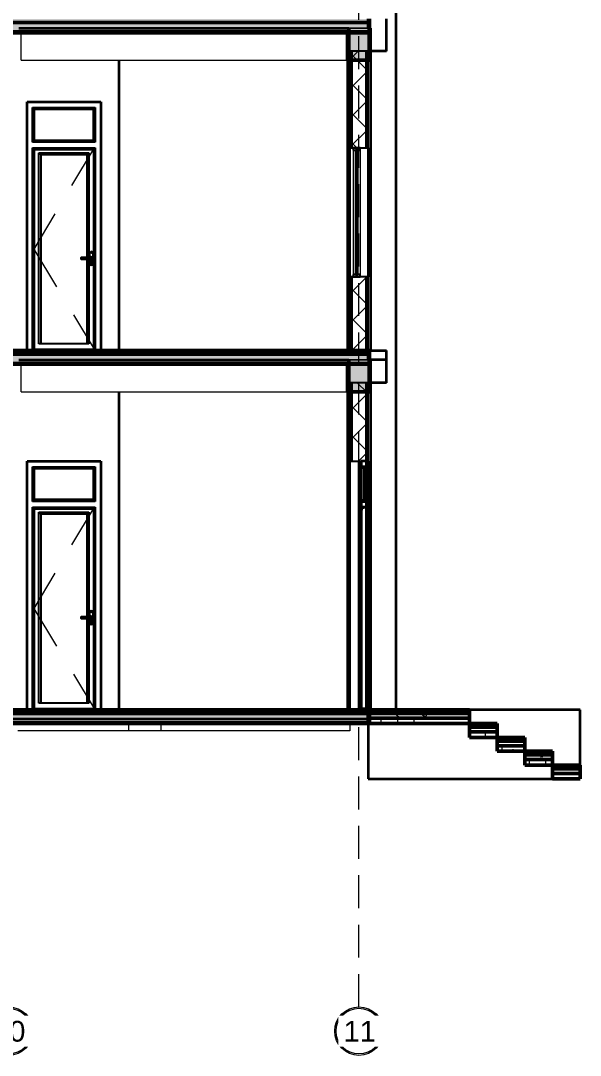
# Model space of a CAD drawing. Header units: millimetres. Extents: x -31177 to 43935, y -145912 to 20306.
# Drawn here: x 33481 to 39550, y -38751 to -27520 of the extents above; entities that cross this region are included whole.
import ezdxf

# ---------------------------------------------------------------- set-up
doc = ezdxf.new("R2010")
doc.units = ezdxf.units.MM
doc.linetypes.add('Centre', pattern=[2381.25, 476.25, -357.1875, 1190.625, -357.1875])
doc.linetypes.add('Hidden', pattern=[535.78125, 357.1875, -178.59375])
for name, color, linetype, lineweight in [('A-DOOR', 2, 'Continuous', 25), ('A-FLOR', 7, 'Continuous', 18), ('A-FLOR-MCUT', 7, 'Continuous', 50), ('A-FLOR-PATT', 8, 'Continuous', 50), ('A-GLAZ', 4, 'Continuous', 25), ('A-WALL', 7, 'Continuous', 35), ('A-WALL-PATT', 8, 'Continuous', 25), ('S-BEAM', 7, 'Continuous', 18), ('S-COLS', 7, 'Continuous', 35), ('S-FNDN', 7, 'Continuous', 18), ('S-GRID', 1, 'Continuous', 9), ('S-GRID-IDEN', 1, 'Continuous', 9)]:
    doc.layers.add(name, color=color, linetype=linetype, lineweight=lineweight)
doc.styles.add('Arial_1', font='arial.ttf', dxfattribs={"height": 225})
pattern_1 = [(0, (4470.77, -29654.615), (304.8, 76.2), [25.146, -203.454, 25.146, -203.454, -1219.2]), (0, (4470.77, -29654.615), (304.8, 76.2), [-457.2, 25.146, -432.054, 25.146, -203.454, -533.4]), (0, (4470.77, -29654.615), (304.8, 76.2), [-1143, 25.146, -127.254, 25.146, -355.854]), (120, (4585.07, -29616.515), (-218.39114, 225.86454), [25.146, -203.454, 25.146, -203.454, -1219.2]), (120, (4585.07, -29616.515), (-218.39114, 225.86454), [-457.2, 25.146, -432.054, 25.146, -203.454, -533.4]), (120, (4585.07, -29616.515), (-218.39114, 225.86454), [-1143, 25.146, -127.254, 25.146, -355.854]), (240, (4623.17, -29464.115), (-86.40886, -302.06454), [25.146, -203.454, 25.146, -203.454, -1219.2]), (240, (4623.17, -29464.115), (-86.40886, -302.06454), [-457.2, 25.146, -432.054, 25.146, -203.454, -533.4]), (240, (4623.17, -29464.115), (-86.40886, -302.06454), [-1143, 25.146, -127.254, 25.146, -355.854])]
pattern_2 = [(45, (4470.77, -29654.62), (-159.099, 159.099), []), (135, (4470.77, -29654.62), (-159.099, -159.099), [])]
pattern_3 = [(0, (4470.77, -29654.6), (476.25, 476.25), [476.25, -476.25]), (0, (4470.77, -29476), (476.25, 476.25), [476.25, -476.25]), (0, (4470.77, -29297.43), (476.25, 476.25), [476.25, -476.25]), (90, (4530.3, -29237.9), (-476.25, 476.25), [476.25, -476.25]), (90, (4708.9, -29237.9), (-476.25, 476.25), [476.25, -476.25]), (90, (4887.5, -29237.9), (-476.25, 476.25), [476.25, -476.25])]
pattern_4 = [(50, (4470.77, -29654.6), (546.5526, -47.8174), [57.15, -628.65]), (355, (4470.77, -29654.6), (-105.728, 573.17), [45.72, -502.92]), (100.451, (4516.3, -29658.6), (440.8275, 525.35), [48.57, -534.27]), (46.184, (4470.8, -29502.2), (813.237, -126.128), [85.725, -942.975]), (96.636, (4538.5, -29512.7), (712.207, 742.283), [72.855, -801.405]), (351.184, (4470.8, -29502.2), (712.215, 742.276), [68.58, -754.38]), (21, (4546.97, -29540.3), (454.8433, -306.796), [57.15, -628.65]), (326, (4546.97, -29540.3), (185.406, 552.564), [45.72, -502.92]), (71.451, (4584.87, -29565.9), (640.251, 245.764), [48.57, -534.27]), (37.5, (4470.77, -29654.62), (9.2664, 253.665), [25.146, -471.678, 25.146, -485.394, -504.825]), (37.5, (4470.77, -29654.62), (9.2664, 253.665), [-1007.364, 25.146, -479.679]), (7.5, (4470.77, -29654.62), (200.4594, 300.5414), [25.146, -265.938, 25.146, -460.248, -192.405]), (7.5, (4470.77, -29654.62), (200.4594, 300.5414), [-776.478, 25.146, -167.259]), (327.5, (4300.84, -29654.62), (406.7728, -17.1864), [25.146, -165.354, 25.146, -569.214, -788.67]), (327.5, (4300.84, -29654.62), (406.7728, -17.1864), [-784.86, 25.146, -763.524]), (317.5, (4224.64, -29654.6), (444.388, 76.2803), [25.146, -222.504, 25.146, -369.57, -560.07]), (317.5, (4224.64, -29654.6), (444.388, 76.2803), [-642.366, 25.146, -534.924])]

# ---------------------------------------------------------------- blocks, each defined once
blk = doc.blocks.new('CỬA 1 CÁNH EROWINDOW_có ô chết_ - D5_800x2200-2361260-MẶT CẮT 2-2')
at = {"layer": 'A-DOOR'}
for p, q in [((33611, 2639), (34289, 2639)), ((33611, 2639), (33631, 2619)), ((33611, 2261), (33611, 2639)), ((33611, 2639), (34289, 2639)), ((33611, 2261), (33611, 2639)), ((33631, 2281), (33631, 2619)), ((33631, 2619), (34269, 2619)), ((34269, 2619), (34289, 2639)), ((34269, 2281), (34269, 2619)), ((34289, 2639), (34289, 2261)), ((34289, 2639), (34289, 2261)), ((33611, 2261), (33631, 2281)), ((34289, 2261), (33611, 2261)), ((34289, 2261), (33611, 2261)), ((34269, 2281), (33631, 2281)), ((34289, 2261), (34269, 2281)), ((33611, 2200), (34289, 2200)), ((33611, 2200), (33631, 2180)), ((33611, 0), (33611, 2200)), ((33611, 2200), (34289, 2200)), ((33611, 0), (33611, 2200)), ((33631, 2180), (34269, 2180)), ((33631, 0), (33631, 2180)), ((33679, 2144), (34221, 2144)), ((33679, 2144), (33699, 2124)), ((33679, 71), (33679, 2144)), ((33679, 2144), (34221, 2144)), ((33679, 71), (33679, 2144)), ((34221, 2144), (34201, 2124)), ((34221, 2144), (34221, 1013)), ((34221, 2144), (34221, 1013)), ((34289, 2200), (34269, 2180)), ((34269, 2180), (34269, 0)), ((34289, 2200), (34289, 0)), ((34289, 2200), (34289, 0)), ((34201, 2124), (33699, 2124)), ((33699, 2124), (33699, 71)), ((34201, 1008), (34201, 2124)), ((34221, 1013), (34211, 1008)), ((34247, 1013), (34221, 1013)), ((34227, 1055), (34227, 1013)), ((34267, 945), (34267, 1055)), ((34211, 1008), (34141, 1008)), ((34212, 1004), (34141, 1004)), ((34141, 996), (34212, 996)), ((34141, 992), (34211, 992)), ((34201, 71), (34201, 992)), ((34211, 992), (34221, 987)), ((34222, 1009), (34212, 1004)), ((34212, 996), (34222, 991)), ((34221, 987), (34247, 987)), ((34221, 987), (34221, 71)), ((34221, 987), (34221, 71)), ((34247, 1009), (34222, 1009)), ((34222, 991), (34247, 991)), ((34227, 987), (34227, 945)), ((34243, 960), (34243, 971)), ((34244, 953), (34244, 958)), ((34244, 958), (34244, 953)), ((34245, 973), (34249, 973)), ((34250, 958), (34250, 953)), ((34250, 953), (34250, 958)), ((34251, 971), (34251, 960)), ((33631, 15), (34269, 15)), ((34221, 71), (33679, 71))]:
    blk.add_line(p, q, dxfattribs=at)
at = {"layer": 'A-DOOR', "linetype": 'Centre', "lineweight": 18}
for p, q in [((34277, 2200), (33623, 1100)), ((33623, 1100), (34277, 15))]:
    blk.add_line(p, q, dxfattribs=at)
at = {"layer": 'A-DOOR', "flags": 128}
for points in [[(34247, 987), (34248, 987), (34248, 987), (34249, 987), (34249, 987), (34250, 987), (34250, 987), (34251, 988), (34251, 988), (34252, 988), (34252, 988), (34253, 988), (34253, 988), (34253, 989), (34254, 989), (34254, 989), (34255, 990), (34255, 990), (34256, 990), (34256, 991), (34256, 991), (34257, 991), (34257, 992), (34257, 992), (34258, 993), (34258, 993), (34258, 993), (34258, 994), (34259, 994), (34259, 995), (34259, 995), (34259, 996), (34259, 996), (34260, 997), (34260, 997), (34260, 998), (34260, 998), (34260, 999), (34260, 999), (34260, 1000), (34260, 1000), (34260, 1001), (34260, 1001), (34260, 1002), (34260, 1002), (34260, 1003), (34260, 1003), (34259, 1004), (34259, 1004), (34259, 1005), (34259, 1005), (34259, 1006), (34258, 1006), (34258, 1007), (34258, 1007), (34258, 1008), (34257, 1008), (34257, 1008), (34257, 1009), (34256, 1009), (34256, 1010), (34255, 1010), (34255, 1010), (34255, 1011), (34254, 1011), (34254, 1011), (34253, 1011), (34253, 1012), (34252, 1012), (34252, 1012), (34251, 1012), (34251, 1012), (34250, 1013), (34250, 1013), (34249, 1013), (34249, 1013), (34248, 1013), (34248, 1013), (34247, 1013), (34247, 1013)], [(34141, 1008), (34141, 1008), (34140, 1008), (34140, 1008), (34140, 1008), (34139, 1008), (34139, 1008), (34139, 1008), (34138, 1008), (34138, 1007), (34138, 1007), (34138, 1007), (34137, 1007), (34137, 1007), (34137, 1007), (34136, 1007), (34136, 1006), (34136, 1006), (34136, 1006), (34135, 1006), (34135, 1006), (34135, 1005), (34135, 1005), (34135, 1005), (34134, 1005), (34134, 1004), (34134, 1004), (34134, 1004), (34134, 1003), (34134, 1003), (34134, 1003), (34133, 1003), (34133, 1002), (34133, 1002), (34133, 1002), (34133, 1001), (34133, 1001), (34133, 1001), (34133, 1000), (34133, 1000), (34133, 1000), (34133, 999), (34133, 999), (34133, 999), (34133, 998), (34133, 998), (34133, 998), (34133, 998), (34133, 997), (34134, 997), (34134, 997), (34134, 996), (34134, 996), (34134, 996), (34134, 996), (34135, 995), (34135, 995), (34135, 995), (34135, 995), (34135, 994), (34136, 994), (34136, 994), (34136, 994), (34136, 993), (34137, 993), (34137, 993), (34137, 993), (34137, 993), (34138, 993), (34138, 993), (34138, 992), (34139, 992), (34139, 992), (34139, 992), (34140, 992), (34140, 992), (34140, 992), (34141, 992), (34141, 992), (34141, 992)]]:
    blk.add_lwpolyline(points, dxfattribs=at)
at = {"layer": 'A-DOOR'}
for centre, radius, start, end in [((34247, 1055), 20, 0, 180), ((34247, 1000), 15, 0, 120.3216), ((34247, 1000), 15, 105, 110.0431), ((34247, 1063), 3, 360, 180), ((34247, 1063), 3, 180, 0), ((34247, 1000), 15, 90, 95.2302), ((34247, 1000), 15, 75.2401, 80.3895), ((34247, 1000), 15, 60, 65.5028), ((34247, 1000), 15, 45, 50.5307), ((34141, 1000), 3.66, 90, 270), ((34247, 945), 20, 180, 360), ((34247, 1000), 15, 239.6784, 0), ((34247, 1000), 15, 249.9569, 255), ((34245, 971), 2.04, 90, 180), ((34244, 960), 1.99, 180, 268.9596), ((34244, 960), 1.99, 224.4798, 268.9596), ((34247, 1000), 3.02, 0, 180), ((34247, 1000), 3.02, 135, 150), ((34247, 1000), 3.02, 180, 0), ((34247, 1000), 3.02, 210, 225), ((34247, 953), 2.5, 180, 0), ((34247, 938), 3, 0, 180), ((34247, 938), 3, 180, 0), ((34247, 1000), 15, 264.7698, 270), ((34247, 1000), 8.66, 270, 90), ((34249, 971), 2.04, 0, 90), ((34247, 1000), 15, 279.6105, 284.7599), ((34250, 960), 1.99, 271.0404, 0), ((34250, 960), 1.99, 271.0404, 315.5202), ((34247, 1000), 15, 294.4972, 300), ((34247, 1000), 15, 309.4693, 315)]:
    blk.add_arc(centre, radius, start, end, dxfattribs=at)
for points in [[(34222, 1009), (34222, 1009), (34222, 1010), (34222, 1011), (34221, 1013), (34221, 1013), (34221, 1013)], [(34212, 1004), (34212, 1004), (34212, 1005), (34212, 1006), (34211, 1008), (34211, 1008), (34211, 1008)], [(34212, 996), (34212, 996), (34212, 995), (34212, 994), (34211, 992), (34211, 992), (34211, 992)], [(34222, 991), (34222, 991), (34222, 990), (34222, 989), (34221, 987), (34221, 987), (34221, 987)]]:
    blk.add_open_spline(points, degree=3, knots=[0, 0, 0, 0, 0.166667, 0.333333, 0.666667, 1, 1, 1, 1], dxfattribs=at)
blk = doc.blocks.new('M_Concrete-Rectangular-Column - COT250X400-V4-MẶT CẮT 2-2')
at = {"layer": 'S-COLS'}
for p, q in [((37025, 3750), (37025, 0)), ((37265, 3800), (37275, 3800)), ((37275, 3800), (37275, 0))]:
    blk.add_line(p, q, dxfattribs=at)
blk = doc.blocks.new('CỬA 1 CÁNH EROWINDOW_có ô chết_ - D5_800x2200-V7-MẶT CẮT 2-2')
at = {"layer": 'A-DOOR'}
for p, q in [((33611, 6539), (34289, 6539)), ((33611, 6539), (33631, 6519)), ((33611, 6161), (33611, 6539)), ((33611, 6539), (34289, 6539)), ((33611, 6161), (33611, 6539)), ((33631, 6181), (33631, 6519)), ((33631, 6519), (34269, 6519)), ((34269, 6519), (34289, 6539)), ((34269, 6181), (34269, 6519)), ((34289, 6539), (34289, 6161)), ((34289, 6539), (34289, 6161)), ((33611, 6161), (33631, 6181)), ((34269, 6181), (33631, 6181)), ((34289, 6161), (34269, 6181)), ((34289, 6161), (33611, 6161)), ((34289, 6161), (33611, 6161)), ((33611, 6100), (34289, 6100)), ((33611, 6100), (33631, 6080)), ((33611, 3900), (33611, 6100)), ((33611, 6100), (34289, 6100)), ((33611, 3900), (33611, 6100)), ((33631, 6080), (34269, 6080)), ((33631, 3900), (33631, 6080)), ((34289, 6100), (34269, 6080)), ((34269, 6080), (34269, 3900)), ((34289, 6100), (34289, 3900)), ((34289, 6100), (34289, 3900)), ((33679, 6044), (34221, 6044)), ((33679, 6044), (33699, 6024)), ((33679, 3971), (33679, 6044)), ((33679, 6044), (34221, 6044)), ((33679, 3971), (33679, 6044)), ((34201, 6024), (33699, 6024)), ((33699, 6024), (33699, 3971)), ((34221, 6044), (34201, 6024)), ((34201, 4908), (34201, 6024)), ((34221, 6044), (34221, 4913)), ((34221, 6044), (34221, 4913)), ((34227, 4955), (34227, 4913)), ((34267, 4845), (34267, 4955)), ((34211, 4908), (34141, 4908)), ((34212, 4904), (34141, 4904)), ((34141, 4896), (34212, 4896)), ((34141, 4892), (34211, 4892)), ((34201, 3971), (34201, 4892)), ((34221, 4913), (34211, 4908)), ((34211, 4892), (34221, 4887)), ((34222, 4909), (34212, 4904)), ((34212, 4896), (34222, 4891)), ((34247, 4913), (34221, 4913)), ((34221, 4887), (34247, 4887)), ((34221, 4887), (34221, 3971)), ((34221, 4887), (34221, 3971)), ((34247, 4909), (34222, 4909)), ((34222, 4891), (34247, 4891)), ((34227, 4887), (34227, 4845)), ((34243, 4860), (34243, 4871)), ((34244, 4853), (34244, 4858)), ((34244, 4858), (34244, 4853)), ((34245, 4873), (34249, 4873)), ((34250, 4858), (34250, 4853)), ((34250, 4853), (34250, 4858)), ((34251, 4871), (34251, 4860)), ((34221, 3971), (33679, 3971)), ((33631, 3915), (34269, 3915))]:
    blk.add_line(p, q, dxfattribs=at)
at = {"layer": 'A-DOOR', "linetype": 'Centre', "lineweight": 18}
for p, q in [((34277, 6100), (33623, 5000)), ((33623, 5000), (34277, 3915))]:
    blk.add_line(p, q, dxfattribs=at)
at = {"layer": 'A-DOOR', "flags": 128}
for points in [[(34141, 4908), (34141, 4908), (34140, 4908), (34140, 4908), (34140, 4908), (34139, 4908), (34139, 4908), (34139, 4908), (34138, 4908), (34138, 4907), (34138, 4907), (34138, 4907), (34137, 4907), (34137, 4907), (34137, 4907), (34136, 4907), (34136, 4906), (34136, 4906), (34136, 4906), (34135, 4906), (34135, 4906), (34135, 4905), (34135, 4905), (34135, 4905), (34134, 4905), (34134, 4904), (34134, 4904), (34134, 4904), (34134, 4903), (34134, 4903), (34134, 4903), (34133, 4903), (34133, 4902), (34133, 4902), (34133, 4902), (34133, 4901), (34133, 4901), (34133, 4901), (34133, 4900), (34133, 4900), (34133, 4900), (34133, 4899), (34133, 4899), (34133, 4899), (34133, 4898), (34133, 4898), (34133, 4898), (34133, 4898), (34133, 4897), (34134, 4897), (34134, 4897), (34134, 4896), (34134, 4896), (34134, 4896), (34134, 4896), (34135, 4895), (34135, 4895), (34135, 4895), (34135, 4895), (34135, 4894), (34136, 4894), (34136, 4894), (34136, 4894), (34136, 4893), (34137, 4893), (34137, 4893), (34137, 4893), (34137, 4893), (34138, 4893), (34138, 4893), (34138, 4892), (34139, 4892), (34139, 4892), (34139, 4892), (34140, 4892), (34140, 4892), (34140, 4892), (34141, 4892), (34141, 4892), (34141, 4892)], [(34247, 4887), (34248, 4887), (34248, 4887), (34249, 4887), (34249, 4887), (34250, 4887), (34250, 4887), (34251, 4888), (34251, 4888), (34252, 4888), (34252, 4888), (34253, 4888), (34253, 4888), (34253, 4889), (34254, 4889), (34254, 4889), (34255, 4890), (34255, 4890), (34256, 4890), (34256, 4891), (34256, 4891), (34257, 4891), (34257, 4892), (34257, 4892), (34258, 4893), (34258, 4893), (34258, 4893), (34258, 4894), (34259, 4894), (34259, 4895), (34259, 4895), (34259, 4896), (34259, 4896), (34260, 4897), (34260, 4897), (34260, 4898), (34260, 4898), (34260, 4899), (34260, 4899), (34260, 4900), (34260, 4900), (34260, 4901), (34260, 4901), (34260, 4902), (34260, 4902), (34260, 4903), (34260, 4903), (34259, 4904), (34259, 4904), (34259, 4905), (34259, 4905), (34259, 4906), (34258, 4906), (34258, 4907), (34258, 4907), (34258, 4908), (34257, 4908), (34257, 4908), (34257, 4909), (34256, 4909), (34256, 4910), (34255, 4910), (34255, 4910), (34255, 4911), (34254, 4911), (34254, 4911), (34253, 4911), (34253, 4912), (34252, 4912), (34252, 4912), (34251, 4912), (34251, 4912), (34250, 4913), (34250, 4913), (34249, 4913), (34249, 4913), (34248, 4913), (34248, 4913), (34247, 4913), (34247, 4913)]]:
    blk.add_lwpolyline(points, dxfattribs=at)
at = {"layer": 'A-DOOR'}
for centre, radius, start, end in [((34247, 4955), 20, 0, 180), ((34247, 4963), 3, 0, 180), ((34247, 4963), 3, 180, 0), ((34141, 4900), 3.66, 90, 270), ((34247, 4845), 20, 180, 360), ((34247, 4900), 15, 0, 120.3216), ((34247, 4900), 15, 239.6784, 0), ((34247, 4900), 15, 105, 110.0431), ((34247, 4900), 15, 249.9569, 254.3336), ((34245, 4871), 2.04, 90, 180), ((34244, 4860), 1.99, 180, 268.9596), ((34244, 4860), 1.99, 224.4798, 268.9596), ((34247, 4900), 3.02, 0, 180), ((34247, 4900), 3.02, 135, 150), ((34247, 4900), 3.02, 180, 0), ((34247, 4900), 3.02, 210, 225), ((34247, 4853), 2.5, 180, 0), ((34247, 4838), 3, 0, 180), ((34247, 4838), 3, 180, 0), ((34247, 4900), 15, 90, 95.2302), ((34247, 4900), 15, 264.7698, 270), ((34247, 4900), 8.66, 270, 90), ((34249, 4871), 2.04, 0, 90), ((34247, 4900), 15, 75.2401, 80.3895), ((34247, 4900), 15, 279.6105, 284.7599), ((34250, 4860), 1.99, 271.0404, 0), ((34250, 4860), 1.99, 271.0404, 315.5202), ((34247, 4900), 15, 60, 65.5028), ((34247, 4900), 15, 294.4972, 300), ((34247, 4900), 15, 45, 50.5307), ((34247, 4900), 15, 309.4693, 315)]:
    blk.add_arc(centre, radius, start, end, dxfattribs=at)
for points in [[(34212, 4904), (34212, 4904), (34212, 4905), (34212, 4906), (34211, 4908), (34211, 4908), (34211, 4908)], [(34212, 4896), (34212, 4896), (34212, 4895), (34212, 4894), (34211, 4892), (34211, 4892), (34211, 4892)], [(34222, 4909), (34222, 4909), (34222, 4910), (34222, 4911), (34221, 4913), (34221, 4913), (34221, 4913)], [(34222, 4891), (34222, 4891), (34222, 4890), (34222, 4889), (34221, 4887), (34221, 4887), (34221, 4887)]]:
    blk.add_open_spline(points, degree=3, knots=[0, 0, 0, 0, 0.166667, 0.333333, 0.666667, 1, 1, 1, 1], dxfattribs=at)
blk = doc.blocks.new('M_Concrete-Rectangular-Column - COT250X350-V18-MẶT CẮT 2-2')
at = {"layer": 'S-COLS'}
for p, q in [((37025, 7350), (37025, 3900)), ((37265, 7400), (37275, 7400)), ((37275, 7400), (37275, 3900)), ((37275, 3900), (37265, 3900))]:
    blk.add_line(p, q, dxfattribs=at)
blk = doc.blocks.new('CỬA 2 CÁNH EROWINDOW_có ô chết_ - D2_1400x2200-2361183-MẶT CẮT 2-2')
at = {"layer": 'A-DOOR', "lineweight": 35}
for p, q in [((37172, 2700), (37172, 2639)), ((37230, 2700), (37172, 2700)), ((37230, 2639), (37230, 2700)), ((37198, 2639), (37172, 2639)), ((37172, 2639), (37198, 2619)), ((37172, 2639), (37230, 2639)), ((37198, 2619), (37198, 2639)), ((37210, 2639), (37198, 2639)), ((37198, 2639), (37198, 2261)), ((37230, 2639), (37210, 2639)), ((37210, 2639), (37210, 2619)), ((37210, 2261), (37210, 2639)), ((37210, 2619), (37220, 2619)), ((37220, 2619), (37230, 2629)), ((37230, 2629), (37230, 2639)), ((37198, 2281), (37172, 2261)), ((37172, 2261), (37198, 2261)), ((37172, 2261), (37172, 2200)), ((37230, 2261), (37172, 2261)), ((37198, 2261), (37198, 2281)), ((37198, 2261), (37210, 2261)), ((37220, 2281), (37210, 2281)), ((37210, 2281), (37210, 2261)), ((37210, 2261), (37230, 2261)), ((37230, 2271), (37220, 2281)), ((37230, 2261), (37230, 2271)), ((37230, 2200), (37230, 2261)), ((37230, 2200), (37172, 2200)), ((37172, 2200), (37172, 15)), ((37192, 2200), (37172, 2200)), ((37172, 2200), (37184, 2180)), ((37172, 2200), (37230, 2200)), ((37184, 2180), (37192, 2180)), ((37192, 2180), (37192, 2200)), ((37230, 15), (37230, 2200)), ((37172, 15), (37230, 15))]:
    blk.add_line(p, q, dxfattribs=at)
at = {"layer": 'A-DOOR'}
for p, q in [((37172, 2261), (37172, 2639)), ((37172, 2261), (37172, 2639)), ((37220, 2281), (37220, 2619)), ((37230, 2271), (37230, 2629)), ((37230, 2220), (37240, 2220)), ((37240, 2220), (37250, 2210)), ((37240, 15), (37240, 2220)), ((37250, 2210), (37250, 15)), ((37253, 2050), (37250, 2050)), ((37253, 2050), (37250, 2050)), ((37253, 2050), (37253, 2040)), ((37253, 2012), (37253, 2040)), ((37250, 2002), (37253, 2002)), ((37250, 2002), (37253, 2002)), ((37253, 2012), (37253, 2002)), ((37253, 1150), (37250, 1150)), ((37253, 1150), (37250, 1150)), ((37253, 1150), (37253, 1140)), ((37253, 1112), (37253, 1140)), ((37250, 1102), (37253, 1102)), ((37250, 1102), (37253, 1102)), ((37256, 1062), (37250, 1062)), ((37253, 1112), (37253, 1102)), ((37256, 1042), (37256, 1062)), ((37256, 1042), (37256, 932)), ((37169, 1008), (37169, 991)), ((37169, 992), (37169, 991)), ((37250, 912), (37256, 912)), ((37262, 1002), (37256, 1002)), ((37256, 972), (37262, 972)), ((37256, 912), (37256, 932)), ((37262, 987), (37262, 1002)), ((37262, 972), (37262, 987)), ((37273, 978), (37273, 995)), ((37273, 978), (37273, 979)), ((37253, 250), (37250, 250)), ((37253, 250), (37250, 250)), ((37253, 250), (37253, 240)), ((37253, 212), (37253, 240)), ((37250, 202), (37253, 202)), ((37250, 202), (37253, 202)), ((37253, 212), (37253, 202)), ((37172, 0), (37172, 15)), ((37172, 0), (37172, 15)), ((37184, 0), (37184, 15)), ((37192, 15), (37192, 0)), ((37240, 15), (37230, 15)), ((37230, 15), (37230, 0)), ((37250, 15), (37240, 15))]:
    blk.add_line(p, q, dxfattribs=at)
for points in [[(37170, 1011), (37171, 1012), (37171, 1012), (37172, 1012)], [(37169, 1009), (37169, 1009), (37169, 1009), (37170, 1010)], [(37170, 989), (37171, 988), (37171, 988), (37172, 988)], [(37262, 996), (37262, 996), (37262, 996), (37262, 997)], [(37263, 998), (37264, 998), (37265, 999), (37267, 1000), (37267, 1000)], [(37263, 976), (37264, 975), (37265, 974), (37267, 974), (37267, 974)], [(37267, 1000), (37268, 1000), (37270, 999), (37271, 998), (37272, 998)], [(37267, 974), (37268, 974), (37270, 974), (37271, 975), (37272, 976)], [(37272, 997), (37273, 996), (37273, 996), (37273, 996)]]:
    blk.add_open_spline(points, degree=3, dxfattribs=at)
blk = doc.blocks.new('CUA SO 2 CANH NHOM KINH O O THOANG - K4-2413349-MẶT CẮT 2-2')
at = {"layer": 'A-GLAZ'}
for p, q in [((37163, 6100), (37087, 6100)), ((37087, 6100), (37087, 6075)), ((37087, 6075), (37163, 6075)), ((37137.5, 6075), (37112.5, 6075)), ((37112.5, 6075), (37112.5, 4725)), ((37137.5, 4725), (37137.5, 6075)), ((37163, 6075), (37163, 6100)), ((37163, 4725), (37087, 4725)), ((37087, 4725), (37087, 4700)), ((37112.5, 4725), (37137.5, 4725)), ((37163, 4700), (37163, 4725)), ((37087, 4700), (37163, 4700))]:
    blk.add_line(p, q, dxfattribs=at)
at = {"layer": 'A-GLAZ', "lineweight": 18}
for p, q in [((37087, 6075), (37087, 4725)), ((37163, 6075), (37163, 4725))]:
    blk.add_line(p, q, dxfattribs=at)
blk = doc.blocks.new('Grid - TRUC  D1-102336-MẶT CẮT 2-2')
at = {"layer": 'S-GRID-IDEN'}
for radius in [263, 248]:
    blk.add_circle((550, -3488), radius, dxfattribs=at)

msp = doc.modelspace()

# ---------------------------------------------------------------- hatches: boundary and pattern name
at = {"layer": 'A-FLOR-PATT', "lineweight": 18}
h = msp.add_hatch(dxfattribs=at)
h.set_pattern_fill('FP_1', color=256, style=0, pattern_type=2)
h.set_pattern_definition(pattern_1)
h.paths.add_polyline_path([(37099.4, -27540), (37262.5, -27540), (37262.5, -27500), (-4038, -27500), (-4038, -27540), (36909.5, -27540)])
h = msp.add_hatch(dxfattribs=at)
h.set_pattern_fill('FP_4', color=256, style=0, pattern_type=2)
h.set_pattern_definition(pattern_4)
h.paths.add_polyline_path([(37099.4, -27640), (37262.5, -27640), (37262.5, -27540), (-4038, -27540), (-4038, -27640), (36909.5, -27640)])
h = msp.add_hatch(dxfattribs=at)
h.set_pattern_fill('FP_3', color=256, style=0, pattern_type=2)
h.set_pattern_definition(pattern_3)
h.paths.add_polyline_path([(37099.4, -27650), (37262.5, -27650), (37262.5, -27640), (-4038, -27640), (-4038, -27650), (36909.5, -27650)])
h = msp.add_hatch(dxfattribs=at)
h.set_pattern_fill('FP_1', color=256, style=0, pattern_type=2)
h.set_pattern_definition(pattern_1)
h.paths.add_polyline_path([(37099.4, -31140), (37262.5, -31140), (37262.5, -31100), (-4038, -31100), (-4038, -31140), (37004.4, -31140)])
h = msp.add_hatch(dxfattribs=at)
h.set_pattern_fill('FP_4', color=256, style=0, pattern_type=2)
h.set_pattern_definition(pattern_4)
h.paths.add_polyline_path([(37099.4, -31240), (37262.5, -31240), (37262.5, -31140), (-4038, -31140), (-4038, -31240), (36909.5, -31240)])
h = msp.add_hatch(dxfattribs=at)
h.set_pattern_fill('FP_3', color=256, style=0, pattern_type=2)
h.set_pattern_definition(pattern_3)
h.paths.add_polyline_path([(37099.4, -31250), (37262.5, -31250), (37262.5, -31240), (-4038, -31240), (-4038, -31250), (36909.5, -31250)])
h = msp.add_hatch(dxfattribs=at)
h.set_pattern_fill('FP_1', color=256, style=0, pattern_type=2)
h.set_pattern_definition(pattern_1)
h.paths.add_polyline_path([(37099.4, -35040), (37262.5, -35040), (37262.5, -35000), (-4038, -35000), (-4038, -35040), (37004.4, -35040)])
h = msp.add_hatch(dxfattribs=at)
h.set_pattern_fill('FP_1', color=256, style=0, pattern_type=2)
h.set_pattern_definition(pattern_1)
h.paths.add_polyline_path([(37250, -35040), (38350, -35040), (38350, -35000), (37250, -35000)])
h = msp.add_hatch(dxfattribs=at)
h.set_pattern_fill('FP_4', color=256, style=0, pattern_type=2)
h.set_pattern_definition(pattern_4)
h.paths.add_polyline_path([(20198, -35140), (37262.5, -35140), (37262.5, -35040), (-4038, -35040), (-4038, -35140), (17159.6, -35140)])
h = msp.add_hatch(dxfattribs=at)
h.set_pattern_fill('FP_3', color=256, style=0, pattern_type=2)
h.set_pattern_definition(pattern_3)
h.paths.add_polyline_path([(36909.5, -35150), (37262.5, -35150), (37262.5, -35140), (-4038, -35140), (-4038, -35150), (35390.2, -35150)])
h = msp.add_hatch(dxfattribs=at)
h.set_pattern_fill('FP_4', color=256, style=0, pattern_type=2)
h.set_pattern_definition(pattern_4)
h.paths.add_polyline_path([(37250, -35090), (38350, -35090), (38350, -35040), (37250, -35040), (37250, -35076.5)])
h = msp.add_hatch(dxfattribs=at)
h.set_pattern_fill('FP_3', color=256, style=0, pattern_type=2)
h.set_pattern_definition(pattern_3)
h.paths.add_polyline_path([(38350, -35150), (38350, -35090), (37250, -35090), (37250, -35150)])
h = msp.add_hatch(dxfattribs=at)
h.set_pattern_fill('FP_1', color=256, style=0, pattern_type=2)
h.set_pattern_definition(pattern_1)
h.paths.add_polyline_path([(38350, -35190), (38650, -35190), (38650, -35150), (38350, -35150)])
h = msp.add_hatch(dxfattribs=at)
h.set_pattern_fill('FP_3', color=256, style=0, pattern_type=2)
h.set_pattern_definition(pattern_3)
h.paths.add_polyline_path([(38350, -35300), (38650, -35300), (38650, -35240), (38350, -35240)])
h = msp.add_hatch(dxfattribs=at)
h.set_pattern_fill('FP_1', color=256, style=0, pattern_type=2)
h.set_pattern_definition(pattern_1)
h.paths.add_polyline_path([(38950, -35340), (38950, -35300), (38650, -35300), (38650, -35340)])
h = msp.add_hatch(dxfattribs=at)
h.set_pattern_fill('FP_3', color=256, style=0, pattern_type=2)
h.set_pattern_definition(pattern_3)
h.paths.add_polyline_path([(38950, -35450), (38950, -35390), (38650, -35390), (38650, -35450)])
h = msp.add_hatch(dxfattribs=at)
h.set_pattern_fill('FP_1', color=256, style=0, pattern_type=2)
h.set_pattern_definition(pattern_1)
h.paths.add_polyline_path([(39250, -35490), (39250, -35450), (38950, -35450), (38950, -35490)])
h = msp.add_hatch(dxfattribs=at)
h.set_pattern_fill('FP_4', color=256, style=0, pattern_type=2)
h.set_pattern_definition(pattern_4)
h.paths.add_polyline_path([(39250, -35540), (39250, -35490), (38950, -35490), (38950, -35540)])
h = msp.add_hatch(dxfattribs=at)
h.set_pattern_fill('FP_3', color=256, style=0, pattern_type=2)
h.set_pattern_definition(pattern_3)
h.paths.add_polyline_path([(39250, -35600), (39250, -35540), (38950, -35540), (38950, -35600)])
at = {"layer": 'A-WALL-PATT', "lineweight": 18}
h = msp.add_hatch(dxfattribs=at)
h.set_pattern_fill('FP_1', color=256, style=0, pattern_type=2)
h.set_pattern_definition(pattern_1)
h.paths.add_polyline_path([(37065, -31100), (37065, -30300), (37050, -30300), (37050, -31100)])
h.paths.add_polyline_path([(37050, -28900), (37065, -28900), (37065, -27850), (37050, -27850), (37050, -28614.3)])
h = msp.add_hatch(dxfattribs=at)
h.set_pattern_fill('FP_2', color=256, style=0, pattern_type=2)
h.set_pattern_definition(pattern_2)
h.paths.add_polyline_path([(37235, -31100), (37235, -30300), (37065, -30300), (37065, -31100), (37099.4, -31100)])
h.paths.add_polyline_path([(37235, -28900), (37235, -27850), (37065, -27850), (37065, -28900), (37099.4, -28900)])
h = msp.add_hatch(dxfattribs=at)
h.set_pattern_fill('FP_1', color=256, style=0, pattern_type=2)
h.set_pattern_definition(pattern_1)
h.paths.add_polyline_path([(37250, -31100), (37250, -30300), (37235, -30300), (37235, -31100)])
h.paths.add_polyline_path([(37235, -28900), (37250, -28900), (37250, -27850), (37235, -27850), (37235, -28614.3)])
h = msp.add_hatch(dxfattribs=at)
h.set_pattern_fill('FP_1', color=256, style=0, pattern_type=2)
h.set_pattern_definition(pattern_1)
h.paths.add_polyline_path([(37065, -32300), (37065, -31450), (37050, -31450), (37050, -32300)])
h = msp.add_hatch(dxfattribs=at)
h.set_pattern_fill('FP_2', color=256, style=0, pattern_type=2)
h.set_pattern_definition(pattern_2)
h.paths.add_polyline_path([(37235, -32300), (37235, -31450), (37065, -31450), (37065, -32300)])
h = msp.add_hatch(dxfattribs=at)
h.set_pattern_fill('FP_1', color=256, style=0, pattern_type=2)
h.set_pattern_definition(pattern_1)
h.paths.add_polyline_path([(37250, -32300), (37250, -31450), (37235, -31450), (37235, -32300)])
at = {"layer": 'S-BEAM'}
for points in [[(37040, -27950), (37260, -27950), (37260, -27600), (37040, -27600), (37040, -27691.1)], [(37250, -31550), (37260, -31550), (37260, -31200), (37040, -31200), (37040, -31550)]]:
    msp.add_hatch(color=8, dxfattribs=at).paths.add_polyline_path(points)

# ---------------------------------------------------------------- linework, layer by layer
at = {"layer": 'A-FLOR', "lineweight": 50}
for p, q in [((37262.5, -27650), (37262.5, -27500)), ((-4038, -27650), (37262.5, -27650)), ((37262.5, -31100), (-4038, -31100)), ((37262.5, -31250), (37262.5, -31100)), ((-4038, -31250), (37262.5, -31250)), ((38350, -35000), (-4038, -35000)), ((37250, -35000), (37250, -35150)), ((37262.5, -35150), (37262.5, -35000)), ((38350, -35300), (38350, -35000)), ((-4038, -35150), (38650, -35150)), ((38650, -35150), (38650, -35450)), ((38350, -35300), (38950, -35300)), ((38950, -35300), (38950, -35600)), ((39250, -35450), (38650, -35450)), ((39250, -35450), (39250, -35750)), ((38950, -35600), (39550, -35600)), ((39550, -35750), (39550, -35600)), ((39250, -35750), (39550, -35750))]:
    msp.add_line(p, q, dxfattribs=at)
at = {"layer": 'A-FLOR'}
for p, q in [((37025, -27730), (37012.3, -27730)), ((37264.5, -27650), (37262.5, -27650)), ((37262.5, -31100), (37264.5, -31100)), ((37025, -31330), (37012.3, -31330)), ((37264.5, -31250), (37262.5, -31250)), ((34650, -35150), (34650, -35230)), ((35000, -35150), (35000, -35230)), ((37050, -35150), (37050, -35230)), ((37050, -35230), (33450, -35230))]:
    msp.add_line(p, q, dxfattribs=at)
at = {"layer": 'A-FLOR-MCUT'}
for p, q in [((37262.5, -27540), (-4038, -27540)), ((37262.5, -27640), (-4038, -27640)), ((37262.5, -31140), (-4038, -31140)), ((37262.5, -31240), (-4038, -31240)), ((38350, -35040), (-4038, -35040)), ((37262.5, -35140), (-4038, -35140)), ((38350, -35090), (37250, -35090)), ((38650, -35190), (38350, -35190)), ((38650, -35240), (38350, -35240)), ((38950, -35340), (38650, -35340)), ((38950, -35390), (38650, -35390)), ((39250, -35490), (38950, -35490)), ((39250, -35540), (38950, -35540)), ((39550, -35640), (39250, -35640)), ((39550, -35690), (39250, -35690))]:
    msp.add_line(p, q, dxfattribs=at)
at = {"layer": 'A-WALL'}
for p, q in [((37550, -18500), (37550, -35000)), ((37450, -27850), (37450, -27500)), ((37040, -27850), (37012.3, -27850)), ((37450, -27850), (37260, -27850)), ((34546.5, -27950), (34546.5, -31100)), ((33550, -31100), (33550, -28400)), ((33550, -28400), (34350, -28400)), ((34350, -28400), (34350, -31100)), ((37050, -30300), (37050, -28900)), ((37250, -28900), (37250, -30300)), ((37264.5, -31100), (37450, -31100)), ((37450, -31450), (37450, -31100)), ((37450, -31200), (37275, -31200)), ((34550, -35000), (34550, -31550)), ((37040, -31450), (37012.3, -31450)), ((37450, -31450), (37260, -31450)), ((33550, -35000), (33550, -32300)), ((33550, -32300), (34350, -32300)), ((34350, -32300), (34350, -35000)), ((37050, -35000), (37050, -32300)), ((37150, -32300), (37150, -35000)), ((37250, -32300), (37250, -32790)), ((37250, -34985), (37250, -35000)), ((39550, -35000), (38350, -35000)), ((39550, -35600), (39550, -35000)), ((37250, -35150), (37250, -35750)), ((37250, -35750), (39250, -35750))]:
    msp.add_line(p, q, dxfattribs=at)
at = {"layer": 'A-WALL', "lineweight": 25}
for p, q in [((37250, -27850), (37050, -27850)), ((37050, -27850), (37050, -28900)), ((37250, -28900), (37250, -27850)), ((37050, -28900), (37250, -28900)), ((37250, -30300), (37050, -30300)), ((37050, -30300), (37050, -31100)), ((37250, -31100), (37250, -30300)), ((37050, -31450), (37050, -32300)), ((37250, -31450), (37050, -31450)), ((37250, -32300), (37250, -31450)), ((37050, -32300), (37250, -32300))]:
    msp.add_line(p, q, dxfattribs=at)
at = {"layer": 'A-WALL', "lineweight": 50}
for p, q in [((37065, -27850), (37065, -28900)), ((37235, -27850), (37235, -28900)), ((37065, -30300), (37065, -31100)), ((37235, -30300), (37235, -31100)), ((37065, -32300), (37065, -31450)), ((37235, -32300), (37235, -31450))]:
    msp.add_line(p, q, dxfattribs=at)
at = {"layer": 'S-BEAM'}
for p, q in [((37250, -27600), (37040, -27600)), ((33487.7, -27950), (33487.7, -27650)), ((37012.3, -27650), (37012.3, -27950)), ((33487.7, -27950), (37012.3, -27950)), ((37250, -31200), (37040, -31200)), ((33487.7, -31550), (33487.7, -31250)), ((37012.3, -31250), (37012.3, -31550)), ((33487.7, -31550), (37012.3, -31550))]:
    msp.add_line(p, q, dxfattribs=at)
at = {"layer": 'S-BEAM', "lineweight": 50}
for p, q in [((37040, -27600), (37040, -27950)), ((37260, -27600), (37250, -27600)), ((37260, -27950), (37260, -27600)), ((37040, -27950), (37260, -27950)), ((37040, -31200), (37040, -31550)), ((37260, -31200), (37250, -31200)), ((37260, -31550), (37260, -31200)), ((37040, -31550), (37260, -31550))]:
    msp.add_line(p, q, dxfattribs=at)
at = {"layer": 'S-FNDN', "lineweight": 35}
for p, q in [((37250, -27600), (37250, -27500)), ((33460, -27600), (37040, -27600)), ((37250, -31200), (37250, -31100)), ((33460, -31200), (37040, -31200)), ((-4038, -35100), (37262.5, -35100))]:
    msp.add_line(p, q, dxfattribs=at)
at = {"layer": 'S-FNDN'}
for p, q in [((37040, -27600), (37250, -27600)), ((37040, -31200), (37250, -31200))]:
    msp.add_line(p, q, dxfattribs=at)
at = {"layer": 'S-GRID', "linetype": 'Hidden'}
msp.add_line((37150, -38225.6), (37150, -14693.7), dxfattribs=at)

# ---------------------------------------------------------------- block references
at = {"layer": 'A-DOOR'}
for name in ['CỬA 1 CÁNH EROWINDOW_có ô chết_ - D5_800x2200-V7-MẶT CẮT 2-2', 'CỬA 2 CÁNH EROWINDOW_có ô chết_ - D2_1400x2200-2361183-MẶT CẮT 2-2', 'CỬA 1 CÁNH EROWINDOW_có ô chết_ - D5_800x2200-2361260-MẶT CẮT 2-2']:
    msp.add_blockref(name, (0, -35000), dxfattribs=at)
at = {"layer": 'A-GLAZ', "lineweight": 18}
msp.add_blockref('CUA SO 2 CANH NHOM KINH O O THOANG - K4-2413349-MẶT CẮT 2-2', (0, -35000), dxfattribs=at)
at = {"layer": 'S-COLS'}
for name in ['M_Concrete-Rectangular-Column - COT250X350-V18-MẶT CẮT 2-2', 'M_Concrete-Rectangular-Column - COT250X400-V4-MẶT CẮT 2-2']:
    msp.add_blockref(name, (0, -35000), dxfattribs=at)
at = {"layer": 'S-GRID-IDEN'}
for p in [(32800, -35000), (36600, -35000)]:
    msp.add_blockref('Grid - TRUC  D1-102336-MẶT CẮT 2-2', p, dxfattribs=at)

# ---------------------------------------------------------------- next in the draw order: texts
at = {"layer": 'S-GRID-IDEN', "char_height": 225, "width": 432.911, "attachment_point": 1, "style": 'Arial_1', "bg_fill": 3, "box_fill_scale": 1.25, "bg_fill_color": 256, "bg_fill_true_color": 13158600, "bg_fill_transparency": 0}
for s, insert in [('10', (33182.6, -38377.2)), ('11', (36982.6, -38377.2))]:
    msp.add_mtext(s, dxfattribs=dict(at, insert=insert))

doc.saveas('drawing.dxf')
